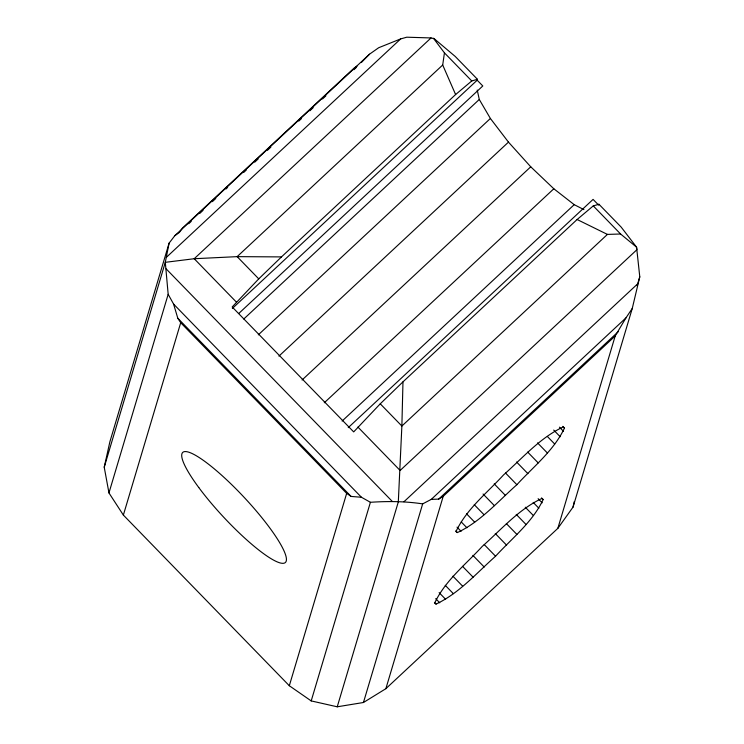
<?xml version="1.0" encoding="UTF-8"?>
<svg xmlns="http://www.w3.org/2000/svg" width="744" height="744" viewBox="0 0 744 744"><rect width="100%" height="100%" fill="white"/><g stroke="black" fill="none" stroke-linecap="round" stroke-linejoin="round"><path stroke-width="1.12" d="M337.237 706.8L363.453 702.503L385.866 688.693L557.842 528.352L573.038 507.11L632.251 308.49L639.775 276.815L636.576 247.175L621.175 227.106L598.948 204.256L593.266 205.902L577.111 219.508L402.978 381.849L401.872 426.042L398.31 501.94L337.237 706.8L311.197 700.913L289.314 685.736L123.365 515.081L108.959 492.928L104.225 467.186L109.889 441.75L169.102 243.13L174.84 235.681L369.498 54.2L378.687 47.728L400.653 38.921L406.763 37.2L431.027 37.944L434.124 38.651L455.226 56.451L477.453 79.301L477.183 80.194L232.351 308.462M402.978 381.849L380.258 403.815L353.688 431.901L232.184 306.956L258.754 278.87L281.483 256.903L455.607 94.553L442.699 65.007L444.438 52.861L433.417 38.251M104.225 467.186L165.298 262.325L169.102 243.13M573.038 507.11L574.266 501.577M108.959 492.928L168.172 294.308L165.298 262.325L194.212 258.726L237.15 256.643L281.483 256.903M123.365 515.081L180.708 322.71L177.797 318.237L173.594 304.091L168.172 294.308M289.314 685.736L346.667 493.374L180.708 322.71M311.197 700.913L370.41 502.293C387.875 501.121 405.341 501.242 422.666 503.883L431.269 499.382L625.927 317.911L632.251 308.49M363.453 702.503L422.666 503.883M385.866 688.693L443.21 496.322L615.195 335.981L625.927 317.911M598.948 204.256L598.688 205.149L593.08 199.383L348.248 427.642M543.157 499.55L541.762 498.526C518.624 509.398 501.177 529.644 482.261 546.394C465.763 564.417 445.154 580.646 434.663 603.068L436.058 604.1C459.197 593.219 476.644 572.973 495.56 556.224C512.058 538.2 532.667 521.972 543.157 499.55L541.539 497.885M564.473 428.033L563.087 427.01C539.939 437.891 522.493 458.127 503.576 474.886C487.078 492.909 466.479 509.138 455.988 531.56L457.374 532.583C480.522 521.702 497.959 501.465 516.875 484.707C533.374 466.693 553.982 450.455 564.473 428.033L562.855 426.368M557.842 528.352L615.195 335.981M637.115 285.724L639.775 276.815M361.379 62.515L369.498 54.2M188.678 223.749L191.217 221.377M199.69 213.482L203.075 210.32M212.393 201.633L215.788 198.471M225.953 188.995L227.645 187.414M243.734 172.413L246.283 170.041M254.746 162.145L258.14 158.983M267.459 150.297L270.844 147.145M298.8 121.077L301.339 118.705M309.811 110.81L313.196 107.657M322.515 98.971L325.9 95.809M353.856 69.75L356.395 67.379M166.34 257.368L400.653 38.921M431.027 37.944L194.212 258.726L236.415 302.129M442.699 65.007L237.15 256.643L258.754 278.87M238.815 313.438L482.791 85.969L477.183 80.194M243.79 318.999L479.276 99.464L477.248 90.07M258.308 334.847L490.389 118.473L479.276 99.464M278.935 356.116L508.468 142.123L490.389 118.473M302.064 380.007L530.742 166.805L553.824 188.771L574.21 204.665L583.928 209.613M324.3 402.764L553.824 188.771M342.128 421.039L574.21 204.665M636.576 247.175L620.589 233.997L607.42 234.407L401.872 426.042L380.258 403.815M403.964 501.735L638.278 283.278M431.269 499.382L438.681 499.112L618.264 331.694M455.607 94.553L471.761 80.957L477.453 79.301M174.84 235.681L179.36 232.435L182.429 228.138L354.414 67.797L357.129 66.123M438.681 499.112L443.21 496.322M346.667 493.374L351.084 496.434L361.426 497.252L370.41 502.293M577.111 219.508L607.42 234.407M444.438 52.861L471.761 80.957M593.266 205.902L620.589 233.997M559.442 427.158L563.496 431.325M553.703 430.069L560.186 436.737M547.407 436.523L554.689 444.019M537.54 442.885L547.259 452.873M527.673 452.082L538.21 462.908M516.587 462.015L527.933 473.677M538.126 498.675L542.171 502.842M505.539 473.045L516.875 484.707M533.197 502.414L538.87 508.245M525.273 507.203L533.374 515.536M494.202 483.87L505.539 495.532M516.224 514.392L525.943 524.39M483.07 494.007L494.407 505.66M506.357 523.59L516.885 534.415M474.244 504.674L483.963 514.662M495.272 533.522L506.608 545.185M466.562 513.816L474.663 522.149M484.223 544.562L495.56 556.224M461.252 521.944L466.925 527.775M457.03 527.143L461.075 531.309M357.92 427.075L400.123 470.478L636.929 249.696L636.362 246.627M455.756 530.918L457.374 532.583M472.886 555.387L484.223 567.04M462.554 566.351L473.082 577.177M166.135 268.854L392.237 501.372M452.919 576.182L462.638 586.179M173.594 304.091L361.426 497.252M445.247 585.333L453.347 593.656M177.797 318.237L351.084 496.434M439.127 592.624L445.61 599.283M435.705 598.65L439.76 602.817M434.44 602.435L436.058 604.1M508.468 142.123L530.742 166.805M198.788 487.543A75.256 14.248 47 0 0 285.212 562.631A75.256 14.248 47 0 0 218.169 472.152A75.256 14.248 47 0 0 198.788 487.543"/></g></svg>
